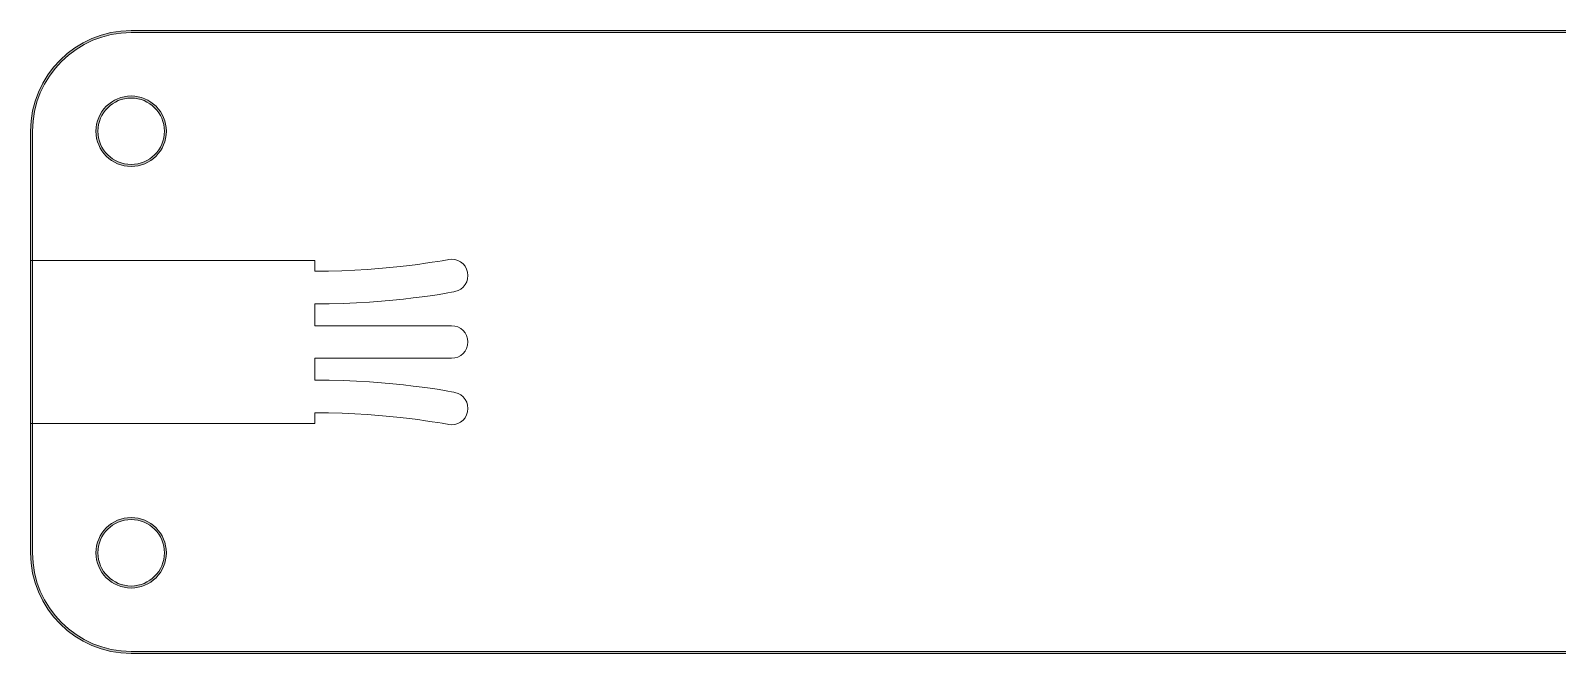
# Model space of a CAD drawing. Header units: inches. Extents: x 3 to 297, y -35 to -5.
# Drawn here: x 2.8 to 78.7, y -35.5 to -4.5 of the extents above; entities that cross this region are included whole.
import ezdxf

# ---------------------------------------------------------------- set-up
doc = ezdxf.new("R2010")
doc.units = ezdxf.units.IN
doc.header["$MEASUREMENT"] = 0
doc.layers.add('Calque 2', color=7, linetype='Continuous')

# ---------------------------------------------------------------- blocks, each defined once
blk = doc.blocks.new('block 55')
at = {"layer": 'Calque 2'}
h = blk.add_hatch(color=7, dxfattribs=at)
h.dxf.hatch_style = 2
edge = h.paths.add_edge_path()
edge.add_spline(control_points=[(7.816, -7.781), (6.849, -7.781), (6.065, -8.564), (6.065, -9.531), (6.065, -10.498), (6.849, -11.281), (7.816, -11.281), (8.782, -11.281), (9.566, -10.498), (9.566, -9.531), (9.566, -8.564), (8.782, -7.781), (7.816, -7.781), (7.816, -7.781), (7.816, -7.781), (7.816, -7.781)], knot_values=[0, 0, 0, 0, 1, 1, 1, 2, 2, 2, 3, 3, 3, 4, 4, 4, 5, 5, 5, 5], degree=3, periodic=1)
edge = h.paths.add_edge_path()
edge.add_spline(control_points=[(7.816, -7.881), (8.725, -7.881), (9.466, -8.621), (9.466, -9.531), (9.466, -10.441), (8.725, -11.181), (7.816, -11.181), (6.906, -11.181), (6.165, -10.441), (6.165, -9.531), (6.165, -8.621), (6.906, -7.881), (7.816, -7.881)], knot_values=[0, 0, 0, 0, 0.352778, 0.352778, 0.352778, 0.705556, 0.705556, 0.705556, 1.058333, 1.058333, 1.058333, 1.411111, 1.411111, 1.411111, 1.411111], degree=3, periodic=0)
edge.add_line((7.816, -7.881), (7.816, -7.881))
at = {"layer": 'Calque 2', "lineweight": 0}
for points, knots in [([(7.816, -7.781), (6.849, -7.781), (6.065, -8.564), (6.065, -9.531), (6.065, -10.498), (6.849, -11.281), (7.816, -11.281), (8.782, -11.281), (9.566, -10.498), (9.566, -9.531), (9.566, -8.564), (8.782, -7.781), (7.816, -7.781), (7.816, -7.781), (7.816, -7.781), (7.816, -7.781)], [0, 0, 0, 0, 1, 1, 1, 2, 2, 2, 3, 3, 3, 4, 4, 4, 5, 5, 5, 5]), ([(7.816, -7.881), (8.725, -7.881), (9.466, -8.621), (9.466, -9.531), (9.466, -10.441), (8.725, -11.181), (7.816, -11.181), (6.906, -11.181), (6.165, -10.441), (6.165, -9.531), (6.165, -8.621), (6.906, -7.881), (7.816, -7.881)], [0, 0, 0, 0, 1, 1, 1, 2, 2, 2, 3, 3, 3, 4, 4, 4, 4])]:
    blk.add_open_spline(points, degree=3, knots=knots, dxfattribs=at)
blk = doc.blocks.new('block 58')
at = {"layer": 'Calque 2'}
h = blk.add_hatch(color=7, dxfattribs=at)
h.dxf.hatch_style = 2
edge = h.paths.add_edge_path()
edge.add_spline(control_points=[(7.816, -28.719), (6.849, -28.719), (6.065, -29.503), (6.065, -30.469), (6.065, -31.436), (6.849, -32.22), (7.816, -32.22), (8.782, -32.22), (9.566, -31.436), (9.566, -30.469), (9.566, -29.503), (8.782, -28.719), (7.816, -28.719), (7.816, -28.719), (7.816, -28.719), (7.816, -28.719)], knot_values=[0, 0, 0, 0, 1, 1, 1, 2, 2, 2, 3, 3, 3, 4, 4, 4, 5, 5, 5, 5], degree=3, periodic=1)
edge = h.paths.add_edge_path()
edge.add_spline(control_points=[(7.816, -28.819), (8.725, -28.819), (9.466, -29.56), (9.466, -30.469), (9.466, -31.379), (8.725, -32.12), (7.816, -32.12), (6.906, -32.12), (6.165, -31.379), (6.165, -30.469), (6.165, -29.56), (6.906, -28.819), (7.816, -28.819)], knot_values=[0, 0, 0, 0, 0.352778, 0.352778, 0.352778, 0.705556, 0.705556, 0.705556, 1.058333, 1.058333, 1.058333, 1.411111, 1.411111, 1.411111, 1.411111], degree=3, periodic=0)
edge.add_line((7.816, -28.819), (7.816, -28.819))
at = {"layer": 'Calque 2', "lineweight": 0}
for points, knots in [([(7.816, -28.719), (6.849, -28.719), (6.065, -29.503), (6.065, -30.469), (6.065, -31.436), (6.849, -32.22), (7.816, -32.22), (8.782, -32.22), (9.566, -31.436), (9.566, -30.469), (9.566, -29.503), (8.782, -28.719), (7.816, -28.719), (7.816, -28.719), (7.816, -28.719), (7.816, -28.719)], [0, 0, 0, 0, 1, 1, 1, 2, 2, 2, 3, 3, 3, 4, 4, 4, 5, 5, 5, 5]), ([(7.816, -28.819), (8.725, -28.819), (9.466, -29.56), (9.466, -30.469), (9.466, -31.379), (8.725, -32.12), (7.816, -32.12), (6.906, -32.12), (6.165, -31.379), (6.165, -30.469), (6.165, -29.56), (6.906, -28.819), (7.816, -28.819)], [0, 0, 0, 0, 1, 1, 1, 2, 2, 2, 3, 3, 3, 4, 4, 4, 4])]:
    blk.add_open_spline(points, degree=3, knots=knots, dxfattribs=at)
blk = doc.blocks.new('block 59')
at = {"layer": 'Calque 2'}
h = blk.add_hatch(color=7, dxfattribs=at)
h.dxf.hatch_style = 2
edge = h.paths.add_edge_path()
edge.add_spline(control_points=[(292.184, -4.53), (292.184, -4.53), (7.815, -4.53), (7.815, -4.53), (5.054, -4.53), (2.815, -6.769), (2.815, -9.531), (2.815, -9.531), (2.816, -9.531), (2.816, -9.531), (2.816, -9.531), (2.815, -30.469), (2.815, -30.469), (2.815, -33.231), (5.054, -35.47), (7.815, -35.47), (7.815, -35.47), (292.184, -35.47), (292.184, -35.47), (294.946, -35.47), (297.185, -33.231), (297.185, -30.469), (297.185, -30.469), (297.185, -9.531), (297.185, -9.531), (297.185, -6.769), (294.946, -4.53), (292.184, -4.53), (292.184, -4.53), (292.184, -4.53), (292.184, -4.53)], knot_values=[0, 0, 0, 0, 1, 1, 1, 2, 2, 2, 3, 3, 3, 4, 4, 4, 5, 5, 5, 6, 6, 6, 7, 7, 7, 8, 8, 8, 9, 9, 9, 10, 10, 10, 10], degree=3, periodic=1)
edge = h.paths.add_edge_path()
edge.add_spline(control_points=[(292.184, -4.63), (294.886, -4.63), (297.085, -6.829), (297.085, -9.531), (297.085, -9.531), (297.085, -30.469), (297.085, -30.469), (297.085, -33.171), (294.886, -35.37), (292.184, -35.37), (292.184, -35.37), (7.815, -35.37), (7.815, -35.37), (5.113, -35.37), (2.915, -33.171), (2.915, -30.469), (2.915, -30.469), (2.915, -9.531), (2.915, -9.531), (2.915, -6.829), (5.113, -4.63), (7.815, -4.63), (7.815, -4.63), (292.184, -4.63), (292.184, -4.63)], knot_values=[0, 0, 0, 0, 0.352778, 0.352778, 0.352778, 0.705556, 0.705556, 0.705556, 1.058333, 1.058333, 1.058333, 1.411111, 1.411111, 1.411111, 1.763889, 1.763889, 1.763889, 2.116667, 2.116667, 2.116667, 2.469444, 2.469444, 2.469444, 2.822222, 2.822222, 2.822222, 2.822222], degree=3, periodic=0)
edge.add_line((292.184, -4.63), (292.184, -4.63))
at = {"layer": 'Calque 2', "lineweight": 0}
for points, knots in [([(292.184, -4.53), (292.184, -4.53), (7.815, -4.53), (7.815, -4.53), (5.054, -4.53), (2.815, -6.769), (2.815, -9.531), (2.815, -9.531), (2.816, -9.531), (2.816, -9.531), (2.816, -9.531), (2.815, -30.469), (2.815, -30.469), (2.815, -33.231), (5.054, -35.47), (7.815, -35.47), (7.815, -35.47), (292.184, -35.47), (292.184, -35.47), (294.946, -35.47), (297.185, -33.231), (297.185, -30.469), (297.185, -30.469), (297.185, -9.531), (297.185, -9.531), (297.185, -6.769), (294.946, -4.53), (292.184, -4.53), (292.184, -4.53), (292.184, -4.53), (292.184, -4.53)], [0, 0, 0, 0, 1, 1, 1, 2, 2, 2, 3, 3, 3, 4, 4, 4, 5, 5, 5, 6, 6, 6, 7, 7, 7, 8, 8, 8, 9, 9, 9, 10, 10, 10, 10]), ([(292.184, -4.63), (294.886, -4.63), (297.085, -6.829), (297.085, -9.531), (297.085, -9.531), (297.085, -30.469), (297.085, -30.469), (297.085, -33.171), (294.886, -35.37), (292.184, -35.37), (292.184, -35.37), (7.815, -35.37), (7.815, -35.37), (5.113, -35.37), (2.915, -33.171), (2.915, -30.469), (2.915, -30.469), (2.915, -9.531), (2.915, -9.531), (2.915, -6.829), (5.113, -4.63), (7.815, -4.63), (7.815, -4.63), (292.184, -4.63), (292.184, -4.63)], [0, 0, 0, 0, 1, 1, 1, 2, 2, 2, 3, 3, 3, 4, 4, 4, 5, 5, 5, 6, 6, 6, 7, 7, 7, 8, 8, 8, 8])]:
    blk.add_open_spline(points, degree=3, knots=knots, dxfattribs=at)

msp = doc.modelspace()

# ---------------------------------------------------------------- linework, layer by layer
at = {"layer": 'Calque 2', "lineweight": 0}
msp.add_open_spline([(2.815, -24.05), (2.815, -24.05), (16.941, -24.05), (16.941, -24.05), (16.941, -24.05), (16.941, -23.512), (16.941, -23.512), (20.665, -23.512), (23.55, -24.09), (23.578, -24.095), (24.014, -24.184), (24.446, -23.901), (24.535, -23.462), (24.625, -23.023), (24.341, -22.595), (23.903, -22.505), (23.779, -22.48), (20.838, -21.889), (16.941, -21.889), (16.941, -21.889), (16.941, -20.811), (16.941, -20.811), (16.941, -20.811), (23.74, -20.811), (23.74, -20.811), (24.189, -20.811), (24.552, -20.448), (24.552, -20), (24.552, -19.552), (24.189, -19.189), (23.74, -19.189), (23.74, -19.189), (16.941, -19.189), (16.941, -19.189), (16.941, -19.189), (16.941, -18.111), (16.941, -18.111), (20.838, -18.111), (23.779, -17.52), (23.903, -17.495), (24.341, -17.405), (24.625, -16.977), (24.535, -16.538), (24.446, -16.099), (24.014, -15.816), (23.578, -15.905), (23.55, -15.911), (20.664, -16.488), (16.941, -16.488), (16.941, -16.488), (16.941, -15.95), (16.941, -15.95), (16.941, -15.95), (2.815, -15.95), (2.815, -15.95)], degree=3, knots=[0, 0, 0, 0, 1, 1, 1, 2, 2, 2, 3, 3, 3, 4, 4, 4, 5, 5, 5, 6, 6, 6, 7, 7, 7, 8, 8, 8, 9, 9, 9, 10, 10, 10, 11, 11, 11, 12, 12, 12, 13, 13, 13, 14, 14, 14, 15, 15, 15, 16, 16, 16, 17, 17, 17, 18, 18, 18, 18], dxfattribs=at)

# ---------------------------------------------------------------- block references
at = {"layer": 'Calque 2'}
for name in ['block 59', 'block 55', 'block 58']:
    msp.add_blockref(name, (0, 0), dxfattribs=at)

doc.saveas('drawing.dxf')
